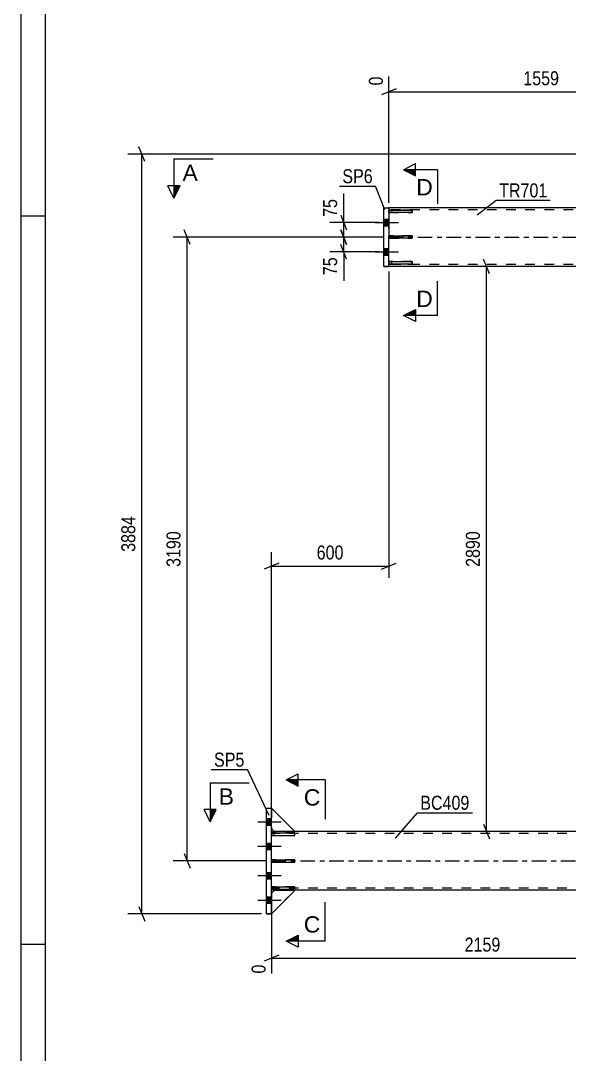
# Model space of a CAD drawing. Header units: millimetres. Extents: x -75 to 766, y -443 to 151.
# Drawn here: x -75.3 to 36.9, y -167.2 to 44.3 of the extents above; entities that cross this region are included whole.
import ezdxf

# ---------------------------------------------------------------- set-up
doc = ezdxf.new("R2010")
doc.units = ezdxf.units.MM
doc.linetypes.add('DXK_LINE_DOT2', pattern=[3.9198, 1.9599, -1.9599])
doc.linetypes.add('DXK_LINE_DOT3', pattern=[5.9187, 2.979, -0.9799, 0.9799, -0.9799])
doc.styles.add('Arial', font='ARIAL.TTF', dxfattribs={"height": 0.2})
doc.styles.add('Arial Narrow', font='ARIALN.TTF', dxfattribs={"height": 0.2})

# ---------------------------------------------------------------- blocks, each defined once
blk = doc.blocks.new('Unknown-761549991-1163')
at = {"color": 5, "linetype": 'Continuous'}
for p, q in [((-75.27, 151.27), (-75.27, -442.73)), ((-70.27, 146.27), (-70.27, -437.73)), ((-70.27, 4.27), (-75.27, 4.27)), ((-70.27, -144.73), (-75.27, -144.73))]:
    blk.add_line(p, q, dxfattribs=at)
blk = doc.blocks.new('Part-761549991-4195 - 4121')
at = {"color": 7, "linetype": 'DXK_LINE_DOT2'}
for p, q in [((-23.4, -133.63), (-24, -134.23)), ((-24, -138.43), (-19.2, -133.63)), ((-24, -134.23), (-24, -138.43)), ((-19.2, -133.63), (-23.4, -133.63))]:
    blk.add_line(p, q, dxfattribs=at)
blk = doc.blocks.new('Part-761549991-4192 - 4121')
at = {"color": 2, "linetype": 'Continuous'}
for p, q in [((-23.4, -133.63), (-24, -134.23)), ((-24, -138.43), (-19.2, -133.63)), ((-19.2, -133.63), (-23.4, -133.63)), ((-24, -138.4), (-24, -138.43))]:
    blk.add_line(p, q, dxfattribs=at)
at = {"color": 7, "linetype": 'DXK_LINE_DOT2'}
blk.add_line((-24, -138.43), (-24, -134.23), dxfattribs=at)
blk = doc.blocks.new('Part-761549991-4196 - 4121')
at = {"color": 7, "linetype": 'DXK_LINE_DOT2'}
for p, q in [((4.8, -5.02), (0, -5.02)), ((0, -5.02), (0, -5.5)), ((0, -5.5), (4.8, -5.5)), ((0.6, -5.5), (0.6, -5.02)), ((4.8, -5.5), (4.8, -5.02))]:
    blk.add_line(p, q, dxfattribs=at)
blk = doc.blocks.new('Part-761549991-4197 - 4121')
at = {"color": 7, "linetype": 'DXK_LINE_DOT2'}
for p, q in [((4.8, 5.5), (0, 5.5)), ((0, 5.5), (0, 5.02)), ((0, 5.02), (4.8, 5.02)), ((0.6, 5.02), (0.6, 5.5)), ((4.8, 5.02), (4.8, 5.5))]:
    blk.add_line(p, q, dxfattribs=at)
blk = doc.blocks.new('Part-761549991-4198 - 4121')
at = {"color": 7, "linetype": 'DXK_LINE_DOT2'}
for p, q in [((4.8, 0.24), (0, 0.24)), ((0, 0.24), (0, -0.24)), ((0.6, -0.24), (0.6, 0.24)), ((4.8, -0.24), (4.8, 0.24)), ((0, -0.24), (4.8, -0.24))]:
    blk.add_line(p, q, dxfattribs=at)
blk = doc.blocks.new('Part-761549991-4199 - 4121')
at = {"color": 2, "linetype": 'Continuous'}
for p, q in [((0, -5.02), (4.8, -5.02)), ((0, -5.02), (0, -5.5)), ((4.8, -5.5), (0, -5.5)), ((4.8, -5.02), (4.8, -5.5))]:
    blk.add_line(p, q, dxfattribs=at)
at = {"color": 7, "linetype": 'DXK_LINE_DOT2'}
blk.add_line((0.6, -5.5), (0.6, -5.02), dxfattribs=at)
blk = doc.blocks.new('Part-761549991-4200 - 4121')
at = {"color": 2, "linetype": 'Continuous'}
for p, q in [((0, 5.02), (0, 5.5)), ((0, 5.5), (4.8, 5.5)), ((4.8, 5.02), (0, 5.02)), ((4.8, 5.5), (4.8, 5.02))]:
    blk.add_line(p, q, dxfattribs=at)
at = {"color": 7, "linetype": 'DXK_LINE_DOT2'}
blk.add_line((0.6, 5.02), (0.6, 5.5), dxfattribs=at)
blk = doc.blocks.new('Part-761549991-4201 - 4121')
at = {"color": 2, "linetype": 'Continuous'}
for p, q in [((0, -0.24), (0, 0.24)), ((0, 0.24), (4.8, 0.24)), ((4.8, 0.24), (4.8, -0.24)), ((4.8, -0.24), (0, -0.24))]:
    blk.add_line(p, q, dxfattribs=at)
at = {"color": 7, "linetype": 'DXK_LINE_DOT2'}
blk.add_line((0.6, -0.24), (0.6, 0.24), dxfattribs=at)
blk = doc.blocks.new('Bolt-761549991-4137 - 4121')
at = {"linetype": 'Continuous'}
for points in [[(-25, -118.94), (-25, -120.26), (-24, -120.26), (-24, -118.94)], [(-25, -118.94), (-25, -120.26), (-24, -120.26), (-24, -118.94)], [(-25, -118.94), (-25, -120.26), (-24, -120.26), (-24, -118.94)], [(-25, -123.94), (-25, -125.26), (-24, -125.26), (-24, -123.94)], [(-25, -123.94), (-25, -125.26), (-24, -125.26), (-24, -123.94)], [(-25, -129.94), (-25, -131.26), (-24, -131.26), (-24, -129.94)], [(-25, -129.94), (-25, -131.26), (-24, -131.26), (-24, -129.94)], [(-25, -134.94), (-25, -136.26), (-24, -136.26), (-24, -134.94)], [(-25, -134.94), (-25, -136.26), (-24, -136.26), (-24, -134.94)], [(-25, -134.94), (-25, -136.26), (-24, -136.26), (-24, -134.94)]]:
    blk.add_hatch(color=1, dxfattribs=at).paths.add_polyline_path(points)
at = {"color": 1, "linetype": 'Continuous'}
for p, q in [((-26.76, -119.6), (-22, -119.6)), ((-26.76, -119.6), (-22, -119.6)), ((-26.76, -119.6), (-22, -119.6)), ((-25, -118.94), (-24, -118.94)), ((-25, -118.94), (-24, -118.94)), ((-25, -118.94), (-24, -118.94)), ((-25, -120.26), (-24, -120.26)), ((-25, -120.26), (-24, -120.26)), ((-25, -120.26), (-24, -120.26)), ((-26.76, -124.6), (-22, -124.6)), ((-26.76, -124.6), (-22, -124.6)), ((-25, -123.94), (-24, -123.94)), ((-25, -123.94), (-24, -123.94)), ((-25, -125.26), (-24, -125.26)), ((-25, -125.26), (-24, -125.26)), ((-26.76, -130.6), (-22, -130.6)), ((-26.76, -130.6), (-22, -130.6)), ((-25, -129.94), (-24, -129.94)), ((-25, -129.94), (-24, -129.94)), ((-25, -131.26), (-24, -131.26)), ((-25, -131.26), (-24, -131.26)), ((-25, -134.94), (-24, -134.94)), ((-25, -134.94), (-24, -134.94)), ((-25, -134.94), (-24, -134.94)), ((-26.76, -135.6), (-22, -135.6)), ((-26.76, -135.6), (-22, -135.6)), ((-26.76, -135.6), (-22, -135.6)), ((-25, -136.26), (-24, -136.26)), ((-25, -136.26), (-24, -136.26)), ((-25, -136.26), (-24, -136.26))]:
    blk.add_line(p, q, dxfattribs=at)
blk = doc.blocks.new('Bolt-761549991-4138 - 4121')
at = {"linetype": 'Continuous'}
for points in [[(-1, 3.66), (-1, 2.34), (0, 2.34), (0, 3.66)], [(-1, 3.66), (-1, 2.34), (0, 2.34), (0, 3.66)], [(-1, -2.34), (-1, -3.66), (0, -3.66), (0, -2.34)], [(-1, -2.34), (-1, -3.66), (0, -3.66), (0, -2.34)]]:
    blk.add_hatch(color=1, dxfattribs=at).paths.add_polyline_path(points)
at = {"color": 1, "linetype": 'Continuous'}
for p, q in [((-2.76, 3), (2, 3)), ((-2.76, 3), (2, 3)), ((-1, 3.66), (0, 3.66)), ((-1, 3.66), (0, 3.66)), ((-1, 2.34), (0, 2.34)), ((-1, 2.34), (0, 2.34)), ((-2.76, -3), (2, -3)), ((-2.76, -3), (2, -3)), ((-1, -2.34), (0, -2.34)), ((-1, -2.34), (0, -2.34)), ((-1, -3.66), (0, -3.66)), ((-1, -3.66), (0, -3.66))]:
    blk.add_line(p, q, dxfattribs=at)
blk = doc.blocks.new('Part-761549991-4206 - 4121')
at = {"color": 2, "linetype": 'Continuous'}
for p, q in [((-24, -121.6), (-23.4, -121.6)), ((62.36, -121.6), (-19.2, -121.6)), ((644, -133.6), (-24, -133.6))]:
    blk.add_line(p, q, dxfattribs=at)
at = {"color": 7, "linetype": 'DXK_LINE_DOT2'}
for p, q in [((-24, -133.6), (-24, -121.6)), ((644, -122), (-24, -122)), ((-19.2, -121.6), (-23.4, -121.6)), ((644, -133.2), (-24, -133.2))]:
    blk.add_line(p, q, dxfattribs=at)
at = {"color": 7, "linetype": 'DXK_LINE_DOT3'}
blk.add_line((-24, -127.6), (644, -127.6), dxfattribs=at)
blk = doc.blocks.new('Part-761549991-4211 - 4121')
at = {"color": 2, "linetype": 'Continuous'}
for p, q in [((708, 6), (0, 6)), ((62.36, -6), (0, -6))]:
    blk.add_line(p, q, dxfattribs=at)
at = {"color": 7, "linetype": 'DXK_LINE_DOT2'}
for p, q in [((0, -6), (0, 6)), ((708, 5.6), (0, 5.6)), ((708, -5.6), (0, -5.6))]:
    blk.add_line(p, q, dxfattribs=at)
at = {"color": 7, "linetype": 'DXK_LINE_DOT3'}
blk.add_line((0, 0), (708, 0), dxfattribs=at)
blk = doc.blocks.new('Part-761549991-4178 - 4121')
at = {"color": 7, "linetype": 'DXK_LINE_DOT2'}
for p, q in [((-19.2, -132.89), (-24, -132.89)), ((-24, -132.89), (-24, -133.37)), ((-23.4, -133.37), (-23.4, -132.89)), ((-19.2, -133.37), (-19.2, -132.89)), ((-24, -133.37), (-19.2, -133.37))]:
    blk.add_line(p, q, dxfattribs=at)
blk = doc.blocks.new('Part-761549991-4179 - 4121')
at = {"color": 7, "linetype": 'DXK_LINE_DOT2'}
for p, q in [((-19.2, -121.89), (-24, -121.89)), ((-24, -121.89), (-24, -122.37)), ((-24, -122.37), (-19.2, -122.37)), ((-23.4, -122.37), (-23.4, -121.89)), ((-19.2, -122.37), (-19.2, -121.89))]:
    blk.add_line(p, q, dxfattribs=at)
blk = doc.blocks.new('Part-761549991-4180 - 4121')
at = {"color": 7, "linetype": 'DXK_LINE_DOT2'}
for p, q in [((-19.2, -127.39), (-24, -127.39)), ((-24, -127.39), (-24, -127.87)), ((-24, -127.87), (-19.2, -127.87)), ((-23.4, -127.87), (-23.4, -127.39)), ((-19.2, -127.87), (-19.2, -127.39))]:
    blk.add_line(p, q, dxfattribs=at)
blk = doc.blocks.new('Part-761549991-4181 - 4121')
at = {"color": 2, "linetype": 'Continuous'}
for p, q in [((-24, -132.89), (-24, -133.37)), ((-24, -132.89), (-19.2, -132.89)), ((-19.2, -133.37), (-19.2, -132.89)), ((-24, -133.37), (-19.2, -133.37))]:
    blk.add_line(p, q, dxfattribs=at)
at = {"color": 7, "linetype": 'DXK_LINE_DOT2'}
blk.add_line((-23.4, -133.37), (-23.4, -132.89), dxfattribs=at)
blk = doc.blocks.new('Part-761549991-4182 - 4121')
at = {"color": 2, "linetype": 'Continuous'}
for p, q in [((-24, -121.89), (-24, -122.37)), ((-24, -121.89), (-19.2, -121.89)), ((-24, -122.37), (-19.2, -122.37)), ((-19.2, -122.37), (-19.2, -121.89))]:
    blk.add_line(p, q, dxfattribs=at)
at = {"color": 7, "linetype": 'DXK_LINE_DOT2'}
blk.add_line((-23.4, -122.37), (-23.4, -121.89), dxfattribs=at)
blk = doc.blocks.new('Part-761549991-4183 - 4121')
at = {"color": 2, "linetype": 'Continuous'}
for p, q in [((-24, -127.39), (-24, -127.87)), ((-24, -127.39), (-19.2, -127.39)), ((-24, -127.87), (-19.2, -127.87)), ((-19.2, -127.87), (-19.2, -127.39))]:
    blk.add_line(p, q, dxfattribs=at)
at = {"color": 7, "linetype": 'DXK_LINE_DOT2'}
blk.add_line((-23.4, -127.87), (-23.4, -127.39), dxfattribs=at)
blk = doc.blocks.new('Part-761549991-4186 - 4121')
at = {"color": 2, "linetype": 'Continuous'}
for p, q in [((-24, -116.8), (-19.2, -121.6)), ((-24, -121), (-23.4, -121.6)), ((-19.2, -121.6), (-23.4, -121.6))]:
    blk.add_line(p, q, dxfattribs=at)
at = {"color": 7, "linetype": 'DXK_LINE_DOT2'}
blk.add_line((-24, -116.8), (-24, -121), dxfattribs=at)
blk = doc.blocks.new('Part-761549991-4189 - 4121')
at = {"color": 7, "linetype": 'DXK_LINE_DOT2'}
for p, q in [((-24, -121), (-24, -116.8)), ((-24, -116.8), (-19.2, -121.6)), ((-23.4, -121.6), (-24, -121)), ((-19.2, -121.6), (-23.4, -121.6))]:
    blk.add_line(p, q, dxfattribs=at)
blk = doc.blocks.new('Part-761549991-4437 - 4121')
at = {"color": 2, "linetype": 'Continuous'}
for p, q in [((-1, -6), (-1, 6)), ((-1, 6), (0, 6)), ((0, 6), (0, 5.5)), ((0, 5.02), (0, 0.24)), ((0, -5.02), (0, -0.24)), ((-1, -6), (0, -6)), ((0, -6), (0, -5.5))]:
    blk.add_line(p, q, dxfattribs=at)
at = {"color": 7, "linetype": 'DXK_LINE_DOT2'}
for p, q in [((-1, 6), (0, 6)), ((0, 6), (0, -0.24)), ((0, 5.5), (0, 5.02)), ((0, 0.24), (0, -0.24)), ((0, -6), (-1, -6)), ((0, -5.5), (0, -5.02))]:
    blk.add_line(p, q, dxfattribs=at)
blk = doc.blocks.new('Part-761549991-4442 - 4121')
at = {"color": 2, "linetype": 'Continuous'}
for p, q in [((-25, -138.4), (-25, -116.8)), ((-25, -116.8), (-24, -116.8)), ((-24, -121.89), (-24, -116.8)), ((-24, -127.39), (-24, -122.37)), ((-24, -132.89), (-24, -127.87)), ((-24, -138.4), (-24, -133.37)), ((-25, -138.4), (-24, -138.4))]:
    blk.add_line(p, q, dxfattribs=at)
at = {"color": 7, "linetype": 'DXK_LINE_DOT2'}
for p, q in [((-25, -116.8), (-24, -116.8)), ((-24, -122.37), (-24, -121.89)), ((-24, -127.87), (-24, -127.39)), ((-24, -133.37), (-24, -132.89)), ((-24, -138.4), (-25, -138.4))]:
    blk.add_line(p, q, dxfattribs=at)
blk = doc.blocks.new('StraightDimension-761549991-7460 - 4121')
at = {"color": 7, "linetype": 'Continuous'}
for p, q in [((62.36, -5), (62.36, 42.83)), ((0, 7), (0, 32.85)), ((1.5, 30.32), (-1.5, 29.12)), ((0, 29.72), (62.36, 29.72)), ((60.86, 29.12), (63.86, 30.32))]:
    blk.add_line(p, q, dxfattribs=at)
at = {"color": 0, "linetype": 'Continuous'}
for points in [[(61.76, 43.43), (57.56, 43.43), (57.56, 34.92), (61.76, 34.92)], [(-0.6, 33.45), (-4.8, 33.45), (-4.8, 30.42), (-0.6, 30.42)]]:
    blk.add_wipeout(points, dxfattribs=at)
at = {"color": 0}
blk.add_wipeout([(35.44, 30.47), (35.44, 34.67), (26.92, 34.67), (26.92, 30.47)], dxfattribs=at)
at = {"color": 3, "linetype": 'Continuous', "style": 'Arial Narrow'}
for s, height, p in [('1559', 2.863, (61.16, 35.52)), ('0', 2.86, (-1.2, 31.02))]:
    blk.add_text(s, height=height, rotation=90.0002, dxfattribs=at).set_placement(p)
at = {"color": 3, "style": 'Arial Narrow'}
blk.add_text('1559', height=2.863, dxfattribs=at).set_placement((27.52, 31.07))
blk = doc.blocks.new('StraightDimension-761549991-4613 - 4121')
at = {"color": 7, "linetype": 'Continuous'}
for p, q in [((-9.81, 4.5), (-8.61, 1.5)), ((-2, 3), (-12.06, 3)), ((-9.21, 0), (-9.21, 3)), ((-8.61, -1.5), (-9.81, 1.5)), ((-1, 0), (-12.06, 0))]:
    blk.add_line(p, q, dxfattribs=at)
at = {"color": 0}
blk.add_wipeout([(-9.96, 8.38), (-14.16, 8.38), (-14.16, 3.52), (-9.96, 3.52)], dxfattribs=at)
at = {"color": 7, "linetype": 'Continuous'}
blk.add_line((-9.21, 3), (-9.21, 8.91), dxfattribs=at)
blk.add_line((-9.21, 3), (-9.21, 8.91), dxfattribs=at)
at = {"color": 3, "style": 'Arial Narrow'}
blk.add_text('75', height=2.863, rotation=90.0002, dxfattribs=at).set_placement((-10.56, 4.13))
blk = doc.blocks.new('StraightDimension-761549991-4583 - 4121')
at = {"color": 7, "linetype": 'Continuous'}
for p, q in [((-1.5, 0), (-44.09, 0)), ((-40.64, -1.5), (-41.84, 1.5)), ((-41.24, -127.6), (-41.24, 0)), ((-41.84, -126.1), (-40.64, -129.1)), ((-25, -127.6), (-44.09, -127.6))]:
    blk.add_line(p, q, dxfattribs=at)
at = {"color": 0}
blk.add_wipeout([(-41.99, -59.54), (-46.19, -59.54), (-46.19, -68.06), (-41.99, -68.06)], dxfattribs=at)
at = {"color": 3, "style": 'Arial Narrow'}
blk.add_text('3190', height=2.863, rotation=90.0002, dxfattribs=at).set_placement((-42.59, -67.46))
blk = doc.blocks.new('StraightDimension-761549991-4622 - 4121')
at = {"color": 7, "linetype": 'Continuous'}
for p, q in [((-9.81, 1.5), (-8.61, -1.5)), ((-1, 0), (-12.06, 0)), ((-8.61, -4.5), (-9.81, -1.5)), ((-9.21, -3), (-9.21, 0)), ((-2, -3), (-12.06, -3))]:
    blk.add_line(p, q, dxfattribs=at)
at = {"color": 0}
blk.add_wipeout([(-9.96, -3.53), (-14.16, -3.53), (-14.16, -8.38), (-9.96, -8.38)], dxfattribs=at)
at = {"color": 7, "linetype": 'Continuous'}
blk.add_line((-9.21, -3), (-9.21, -8.91), dxfattribs=at)
blk.add_line((-9.21, -3), (-9.21, -8.91), dxfattribs=at)
at = {"color": 3, "style": 'Arial Narrow'}
blk.add_text('75', height=2.863, rotation=90.0002, dxfattribs=at).set_placement((-10.56, -7.78))
blk = doc.blocks.new('StraightDimension-761549991-4632 - 4121')
at = {"color": 7, "linetype": 'Continuous'}
for p, q in [((177.5, 16.95), (-53.33, 16.95)), ((-49.88, 15.45), (-51.08, 18.45)), ((-50.48, -138.4), (-50.48, 16.95)), ((-51.08, -136.9), (-49.88, -139.9)), ((-26, -138.4), (-53.33, -138.4))]:
    blk.add_line(p, q, dxfattribs=at)
at = {"color": 0}
blk.add_wipeout([(-51.23, -56.47), (-55.43, -56.47), (-55.43, -64.98), (-51.23, -64.98)], dxfattribs=at)
at = {"color": 3, "style": 'Arial Narrow'}
blk.add_text('3884', height=2.863, rotation=90.0002, dxfattribs=at).set_placement((-51.83, -64.38))
blk = doc.blocks.new('StraightDimension-761549991-7762 - 4121')
at = {"color": 7, "linetype": 'Continuous'}
for p, q in [((62.36, -122.6), (62.36, -156.13)), ((-24, -134.6), (-24, -150.64)), ((-22.5, -146.91), (-25.5, -148.11)), ((-24, -147.51), (62.36, -147.51)), ((60.86, -148.11), (63.86, -146.91))]:
    blk.add_line(p, q, dxfattribs=at)
at = {"color": 0}
blk.add_wipeout([(23.44, -146.76), (23.44, -142.56), (14.92, -142.56), (14.92, -146.76)], dxfattribs=at)
at = {"color": 0, "linetype": 'Continuous'}
for points in [[(-24.6, -148.21), (-28.8, -148.21), (-28.8, -151.24), (-24.6, -151.24)], [(61.76, -148.21), (57.56, -148.21), (57.56, -156.73), (61.76, -156.73)]]:
    blk.add_wipeout(points, dxfattribs=at)
at = {"color": 3, "style": 'Arial Narrow'}
blk.add_text('2159', height=2.863, dxfattribs=at).set_placement((15.52, -146.16))
at = {"color": 3, "linetype": 'Continuous', "style": 'Arial Narrow'}
for s, height, p in [('0', 2.86, (-25.2, -150.64)), ('2159', 2.863, (61.16, -156.13))]:
    blk.add_text(s, height=height, rotation=90.0002, dxfattribs=at).set_placement(p)
blk = doc.blocks.new('StraightDimension-761549991-12583 - 4121')
at = {"color": 7, "linetype": 'Continuous'}
for p, q in [((0, -7), (0, -69.7)), ((-24, -117.9), (-24, -64.45)), ((-22.5, -66.7), (-25.5, -67.9)), ((-24, -67.3), (0, -67.3)), ((-1.5, -67.9), (1.5, -66.7))]:
    blk.add_line(p, q, dxfattribs=at)
at = {"color": 0}
blk.add_wipeout([(-8.66, -66.55), (-8.66, -62.35), (-15.34, -62.35), (-15.34, -66.55)], dxfattribs=at)
at = {"color": 3, "style": 'Arial Narrow'}
blk.add_text('600', height=2.863, dxfattribs=at).set_placement((-14.74, -65.95))
blk = doc.blocks.new('StraightDimension-761549991-14612 - 4121')
at = {"color": 7, "linetype": 'Continuous'}
for p, q in [((61.36, -6), (17.13, -6)), ((20.58, -7.5), (19.38, -4.5)), ((19.98, -121.6), (19.98, -6)), ((19.38, -120.1), (20.58, -123.1)), ((61.36, -121.6), (17.13, -121.6))]:
    blk.add_line(p, q, dxfattribs=at)
at = {"color": 0}
blk.add_wipeout([(19.23, -59.54), (15.03, -59.54), (15.03, -68.06), (19.23, -68.06)], dxfattribs=at)
at = {"color": 3, "style": 'Arial Narrow'}
blk.add_text('2890', height=2.863, rotation=90.0002, dxfattribs=at).set_placement((18.63, -67.46))
blk = doc.blocks.new('Mark-761549991-4202 - 4121')
at = {"color": 0}
blk.add_wipeout([(16.5, -117.14), (16.5, -114.14), (6.45, -114.14), (6.45, -117.14)], dxfattribs=at)
blk.add_wipeout([(16.5, -117.14), (16.5, -114.14), (6.45, -114.14), (6.45, -117.14)], dxfattribs=at)
at = {"color": 30, "linetype": 'Continuous'}
for p, q in [((1.35, -122.97), (5.85, -117.74)), ((5.85, -117.74), (17.1, -117.74))]:
    blk.add_line(p, q, dxfattribs=at)
at = {"color": 3, "style": 'Arial Narrow'}
blk.add_text('BC409', height=2.863, dxfattribs=at).set_placement((6.45, -117.14))
blk = doc.blocks.new('Mark-761549991-4207 - 4121')
at = {"color": 0}
blk.add_wipeout([(32.44, 8.13), (32.44, 11.13), (22.58, 11.13), (22.58, 8.13)], dxfattribs=at)
blk.add_wipeout([(32.44, 8.13), (32.44, 11.13), (22.58, 11.13), (22.58, 8.13)], dxfattribs=at)
at = {"color": 30, "linetype": 'Continuous'}
for p, q in [((18.1, 4.53), (21.98, 7.53)), ((21.98, 7.53), (33.04, 7.53))]:
    blk.add_line(p, q, dxfattribs=at)
at = {"color": 3, "style": 'Arial Narrow'}
blk.add_text('TR701', height=2.863, dxfattribs=at).set_placement((22.58, 8.13))
blk = doc.blocks.new('SectionMark-761549991-5486 - 4121')
at = {"color": 6, "linetype": 'Continuous'}
for p, q in [((3, 13.79), (5.5, 15.04)), ((10, 13.79), (3, 13.79)), ((10, -16.04), (3, -16.04)), ((5.5, -17.29), (3, -16.04))]:
    blk.add_line(p, q, dxfattribs=at)
at = {"color": 0, "linetype": 'Continuous'}
for points in [[(9, 8.54), (9, 12.04), (5.63, 12.04), (5.63, 8.54)], [(9, -14.29), (9, -10.79), (5.63, -10.79), (5.63, -14.29)]]:
    blk.add_wipeout(points, dxfattribs=at)
at = {"linetype": 'Continuous'}
for points in [[(5.5, 13.79), (5.5, 12.54), (3, 13.79)], [(5.5, -14.79), (5.5, -16.04), (3, -16.04)]]:
    blk.add_hatch(color=6, dxfattribs=at).paths.add_polyline_path(points)
at = {"color": 6, "linetype": 'Continuous'}
for p, q in [((5.5, 12.54), (5.5, 15.04)), ((3, 13.79), (5.5, 12.54)), ((10, 13.79), (10, 6.79)), ((10, -16.04), (10, -9.04)), ((3, -16.04), (5.5, -14.79)), ((5.5, -14.79), (5.5, -17.29))]:
    blk.add_line(p, q, dxfattribs=at)
at = {"color": 3, "linetype": 'Continuous', "style": 'Arial'}
for p in [(5.63, 8.54), (5.63, -14.29)]:
    blk.add_text('D', height=3.34, dxfattribs=at).set_placement(p)
blk = doc.blocks.new('SectionMark-761549991-5488 - 4121')
at = {"color": 6, "linetype": 'Continuous'}
for p, q in [((-36.52, -111.6), (-36.52, -119.6)), ((-36.52, -119.6), (-37.77, -117.1))]:
    blk.add_line(p, q, dxfattribs=at)
at = {"color": 0, "linetype": 'Continuous'}
blk.add_wipeout([(-31.66, -116.1), (-31.66, -112.6), (-34.77, -112.6), (-34.77, -116.1)], dxfattribs=at)
at = {"linetype": 'Continuous'}
blk.add_hatch(color=6, dxfattribs=at).paths.add_polyline_path([(-36.52, -117.1), (-35.27, -117.1), (-36.52, -119.6)])
at = {"color": 6, "linetype": 'Continuous'}
for p, q in [((-36.52, -111.6), (-28.52, -111.6)), ((-35.27, -117.1), (-37.77, -117.1)), ((-36.52, -119.6), (-35.27, -117.1))]:
    blk.add_line(p, q, dxfattribs=at)
at = {"color": 3, "linetype": 'Continuous', "style": 'Arial'}
blk.add_text('B', height=3.34, dxfattribs=at).set_placement((-34.77, -116.1))
blk = doc.blocks.new('Mark-761549991-4433 - 4121')
at = {"color": 0}
blk.add_wipeout([(-3.28, 11.03), (-3.28, 14.03), (-9.49, 14.03), (-9.49, 11.03)], dxfattribs=at)
blk.add_wipeout([(-3.28, 11.03), (-3.28, 14.03), (-9.49, 14.03), (-9.49, 11.03)], dxfattribs=at)
at = {"color": 30, "linetype": 'Continuous'}
for p in [(-10.09, 10.43), (-0.79, 5.59)]:
    blk.add_line(p, (-2.68, 10.43), dxfattribs=at)
at = {"color": 3, "style": 'Arial Narrow'}
blk.add_text('SP6', height=2.863, dxfattribs=at).set_placement((-9.49, 11.03))
blk = doc.blocks.new('Mark-761549991-4438 - 4121')
at = {"color": 0}
blk.add_wipeout([(-29.52, -108.32), (-29.52, -105.32), (-35.73, -105.32), (-35.73, -108.32)], dxfattribs=at)
blk.add_wipeout([(-29.52, -108.32), (-29.52, -105.32), (-35.73, -105.32), (-35.73, -108.32)], dxfattribs=at)
at = {"color": 30, "linetype": 'Continuous'}
for p in [(-36.33, -108.92), (-24.46, -118.33)]:
    blk.add_line(p, (-28.92, -108.92), dxfattribs=at)
at = {"color": 3, "style": 'Arial Narrow'}
blk.add_text('SP5', height=2.863, dxfattribs=at).set_placement((-35.73, -108.32))
blk = doc.blocks.new('SectionMark-761549991-5492 - 4121')
at = {"color": 6, "linetype": 'Continuous'}
for p, q in [((-43.92, 16), (-43.92, 8)), ((-43.92, 8), (-45.17, 10.5))]:
    blk.add_line(p, q, dxfattribs=at)
at = {"color": 0, "linetype": 'Continuous'}
blk.add_wipeout([(-39.06, 11.5), (-39.06, 15), (-42.17, 15), (-42.17, 11.5)], dxfattribs=at)
at = {"linetype": 'Continuous'}
blk.add_hatch(color=6, dxfattribs=at).paths.add_polyline_path([(-43.92, 10.5), (-42.67, 10.5), (-43.92, 8)])
at = {"color": 6, "linetype": 'Continuous'}
for p, q in [((-43.92, 16), (-35.92, 16)), ((-42.67, 10.5), (-45.17, 10.5)), ((-43.92, 8), (-42.67, 10.5))]:
    blk.add_line(p, q, dxfattribs=at)
at = {"color": 3, "linetype": 'Continuous', "style": 'Arial'}
blk.add_text('A', height=3.34, dxfattribs=at).set_placement((-42.17, 11.5))
blk = doc.blocks.new('SectionMark-761549991-5496 - 4121')
at = {"linetype": 'Continuous'}
for points in [[(-18.5, -111.03), (-18.5, -112.28), (-21, -111.03)], [(-18.5, -142.76), (-18.5, -144.01), (-21, -144.01)]]:
    blk.add_hatch(color=6, dxfattribs=at).paths.add_polyline_path(points)
at = {"color": 6, "linetype": 'Continuous'}
for p, q in [((-21, -111.03), (-18.5, -109.78)), ((-18.5, -112.28), (-18.5, -109.78)), ((-13, -111.03), (-21, -111.03)), ((-21, -111.03), (-18.5, -112.28)), ((-21, -144.01), (-18.5, -142.76)), ((-18.5, -142.76), (-18.5, -145.26)), ((-13, -144.01), (-21, -144.01)), ((-18.5, -145.26), (-21, -144.01))]:
    blk.add_line(p, q, dxfattribs=at)
at = {"color": 0, "linetype": 'Continuous'}
for points in [[(-14, -116.28), (-14, -112.78), (-17.37, -112.78), (-17.37, -116.28)], [(-14, -142.26), (-14, -138.76), (-17.37, -138.76), (-17.37, -142.26)]]:
    blk.add_wipeout(points, dxfattribs=at)
at = {"color": 6, "linetype": 'Continuous'}
for p, q in [((-13, -111.03), (-13, -119.03)), ((-13, -144.01), (-13, -136.01))]:
    blk.add_line(p, q, dxfattribs=at)
at = {"color": 3, "linetype": 'Continuous', "style": 'Arial'}
for p in [(-17.37, -116.28), (-17.37, -142.26)]:
    blk.add_text('C', height=3.34, dxfattribs=at).set_placement(p)

msp = doc.modelspace()

# ---------------------------------------------------------------- block references
for name in ['Unknown-761549991-1163', 'Part-761549991-4211 - 4121', 'Part-761549991-4437 - 4121', 'Part-761549991-4197 - 4121', 'Part-761549991-4200 - 4121', 'Bolt-761549991-4138 - 4121', 'Part-761549991-4198 - 4121', 'Part-761549991-4201 - 4121', 'Part-761549991-4196 - 4121', 'Part-761549991-4199 - 4121', 'Part-761549991-4442 - 4121', 'Part-761549991-4186 - 4121', 'Part-761549991-4189 - 4121', 'Bolt-761549991-4137 - 4121', 'Part-761549991-4206 - 4121', 'Part-761549991-4179 - 4121', 'Part-761549991-4182 - 4121', 'Part-761549991-4180 - 4121', 'Part-761549991-4183 - 4121', 'Part-761549991-4178 - 4121', 'Part-761549991-4181 - 4121', 'Part-761549991-4195 - 4121', 'Part-761549991-4192 - 4121']:
    msp.add_blockref(name, (0, 0))

# ---------------------------------------------------------------- next in the draw order: block references
msp.add_blockref('StraightDimension-761549991-7460 - 4121', (0, 0))

# ---------------------------------------------------------------- next in the draw order: block references
msp.add_blockref('StraightDimension-761549991-4613 - 4121', (0, 0))

# ---------------------------------------------------------------- next in the draw order: block references
msp.add_blockref('StraightDimension-761549991-4583 - 4121', (0, 0))

# ---------------------------------------------------------------- next in the draw order: block references
msp.add_blockref('StraightDimension-761549991-4622 - 4121', (0, 0))

# ---------------------------------------------------------------- next in the draw order: block references
msp.add_blockref('StraightDimension-761549991-4632 - 4121', (0, 0))

# ---------------------------------------------------------------- next in the draw order: block references
for name in ['SectionMark-761549991-5486 - 4121', 'Mark-761549991-4433 - 4121', 'Mark-761549991-4207 - 4121', 'StraightDimension-761549991-12583 - 4121', 'StraightDimension-761549991-7762 - 4121']:
    msp.add_blockref(name, (0, 0))

# ---------------------------------------------------------------- next in the draw order: block references
for name in ['SectionMark-761549991-5492 - 4121', 'StraightDimension-761549991-14612 - 4121']:
    msp.add_blockref(name, (0, 0))

# ---------------------------------------------------------------- next in the draw order: block references
msp.add_blockref('Mark-761549991-4202 - 4121', (0, 0))

# ---------------------------------------------------------------- next in the draw order: block references
msp.add_blockref('SectionMark-761549991-5488 - 4121', (0, 0))

# ---------------------------------------------------------------- next in the draw order: block references
for name in ['Mark-761549991-4438 - 4121', 'SectionMark-761549991-5496 - 4121']:
    msp.add_blockref(name, (0, 0))

doc.saveas('drawing.dxf')
